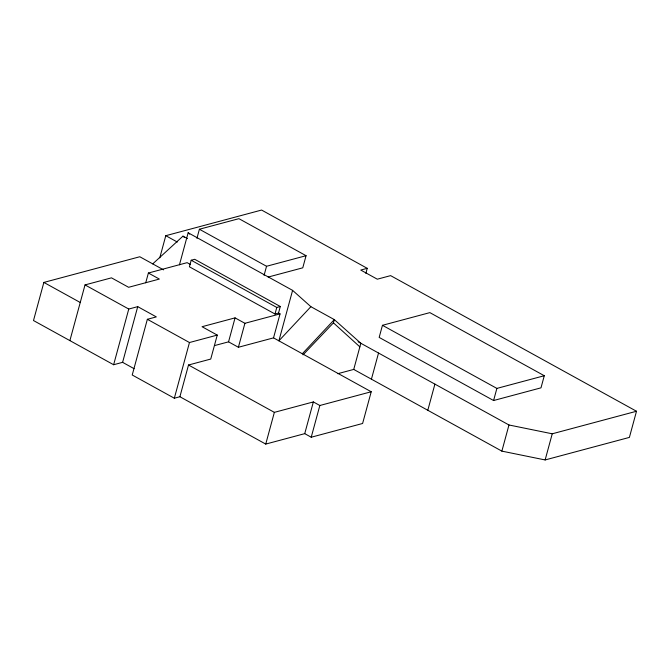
<?xml version="1.0" encoding="UTF-8"?>
<svg xmlns="http://www.w3.org/2000/svg" width="670" height="670" viewBox="0 0 670 670"><rect width="100%" height="100%" fill="white"/><g stroke="black" fill="none" stroke-linecap="round" stroke-linejoin="round"><path stroke-width="1" d="M163.555 269.859L139.796 256.752L43.86 282.422L33.5 320.545L113.632 364.74L122.602 362.336L134.109 368.693M69.889 340.611L85.023 284.918L111.48 277.841L128.615 287.296L159.351 279.072L148.388 273.025L145.733 282.79M113.632 364.74L128.766 309.046L137.727 306.642L156.328 316.902L147.358 319.297L132.225 374.999L174.334 398.223L179.895 396.732L265.739 444.084L304.733 433.649L311.223 437.225L362.604 423.482L371.222 391.757L273.528 337.873L238.394 347.269L228.554 341.842L214.542 345.586M122.602 362.336L137.727 306.642M159.778 257.816L165.792 235.689L261.593 210.053L367.235 268.327L365.87 273.352M179.451 264.809L188.153 232.758L292.597 290.37L310.88 306.684L334.313 319.607L360.837 343.274L353.735 369.421L337.73 373.701M196.938 238.327L199.4 229.241L238.93 218.671L306.064 255.697L302.773 267.816L268.184 277.062M278.519 313.066L280.303 306.508L194.71 259.298L191.185 260.236L189.409 266.794L275.002 314.004L278.519 313.066L280.043 313.903L273.528 337.873M174.334 398.223L189.468 342.529L217.256 335.092L210.74 359.061L188.513 365.008L179.895 396.732M228.554 341.842L235.061 317.873L244.91 323.3L280.043 313.903M238.394 347.269L244.91 323.3M264.072 275.362L266.543 266.275L306.064 255.697M275.002 314.004L276.777 307.446L280.303 306.508M292.597 290.37L278.887 340.829L310.88 306.684M265.739 444.084L274.357 412.36L313.359 401.925L319.841 405.501L371.222 391.757M303.033 354.857L333.434 322.848L334.313 319.607L302.329 353.752M304.733 433.649L313.359 401.925M311.223 437.225L319.841 405.501M382.461 325.302L379.17 337.412L493.589 400.526L540.992 387.838L544.283 375.728L429.864 312.622L382.461 325.302L496.88 388.407L544.283 375.728M371.423 379.178L378.533 353.031M427.803 410.274L434.905 384.128M493.589 400.526L496.88 388.407M367.235 268.327L360.745 270.06L377.302 279.197L390.618 275.63L636.5 411.254L629.398 437.401L545.137 459.947L501.872 451.128L508.974 424.981L358.107 341.767M545.137 459.947L552.239 433.8L636.5 411.254M152.727 263.888L182.977 236.133L187.491 238.621M148.388 273.025L187.131 262.657L190.439 264.483M235.061 317.873L202.047 326.709L217.256 335.092M508.974 424.981L552.239 433.8M199.4 229.241L266.543 266.275M165.792 235.689L177.307 242.046M191.185 260.236L276.777 307.446M353.735 369.421L501.872 451.128M85.023 284.918L128.766 309.046M147.358 319.297L189.468 342.529M43.86 282.422L80.249 302.497M188.513 365.008L274.357 412.36M188.153 232.758L189.677 234.123M182.977 236.133L184.535 237.523M333.434 322.848L359.865 346.867"/></g></svg>
